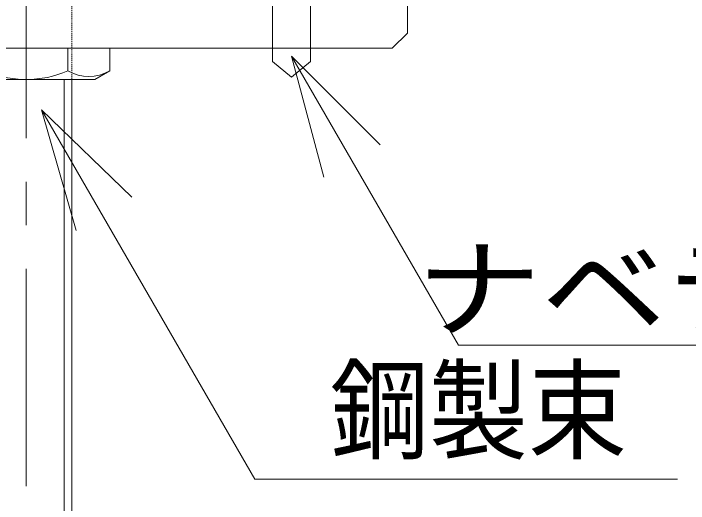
# Model space of a CAD drawing. Units: millimetres, scale not verified. Extents: x -12715 to 12220, y -3398 to 4210.
# Drawn here: x -166.9 to -78.4, y 2694.8 to 2759 of the extents above; entities that cross this region are included whole.
import ezdxf
from ezdxf.enums import TextEntityAlignment as Align

# ---------------------------------------------------------------- set-up
doc = ezdxf.new("R2010")
doc.units = ezdxf.units.MM
doc.header["$LTSCALE"] = 5.7
doc.linetypes.add('CHAIN1', pattern=[8, 5, -1, 1, -1])
doc.linetypes.add('DASHED1', pattern=[1.8, 1.2, -0.6])
for name, color, linetype, lineweight in [('0-2_文字', 4, 'Continuous', 9), ('0-4_一般', 4, 'Continuous', 9), ('0-6_ビス', 2, 'Continuous', 9), ('0-B_束', 4, 'Continuous', 9)]:
    doc.layers.add(name, color=color, linetype=linetype, lineweight=lineweight)
doc.styles.add('ＭＳ ゴシック', font='')
doc.styles.get('ＭＳ ゴシック').set_extended_font_data('MS Gothic')

# ---------------------------------------------------------------- blocks, each defined once
blk = doc.blocks.new('グループ-233-1')
at = {"layer": '0-6_ビス'}
for p, q in [((-84.8, 237.4), (-84.8, 181.4)), ((84.8, 181.4), (84.8, 237.4))]:
    blk.add_line(p, q, dxfattribs=at)
for points in [[(-158.1, 317.9), (-154.1, 319.2), (-150.1, 320.3), (-146.1, 321), (-143.1, 321.5), (-141, 321.7), (-138.9, 322), (-136.9, 322.3), (-134.8, 322.5), (-132.7, 322.8), (-130.6, 323), (-128.6, 323.3), (-126.5, 323.6), (-124.4, 323.8), (-122.3, 324.1), (-120.2, 324.4), (-118.2, 324.6), (-116.1, 324.9), (-114, 325.2), (-111.9, 325.4), (-109.9, 325.7), (-107.8, 326), (-105.7, 326.2), (-103.6, 326.5), (-101.6, 326.8), (-97.6, 327.3), (-88.2, 328.4), (-78.8, 329.4), (-69.4, 330.3), (-60, 331.1), (-50.6, 331.7), (-41.2, 332.3), (-31.8, 332.7), (-22.4, 333), (-12.9, 333.3), (-3.5, 333.4), (5.9, 333.3), (15.3, 333.2), (24.7, 333), (34.1, 332.6)], [(34.1, 332.6), (43.5, 332.2), (52.9, 331.6), (62.4, 330.9), (71.8, 330.1), (81.2, 329.2), (90.6, 328.1), (100, 327), (102.1, 326.7), (104.2, 326.4), (106.2, 326.2), (108.3, 325.9), (110.4, 325.6), (112.5, 325.4), (114.5, 325.1), (116.6, 324.8), (118.7, 324.6), (120.8, 324.3), (122.8, 324), (124.9, 323.8), (127, 323.5), (129.1, 323.2), (131.1, 323), (133.2, 322.7), (135.3, 322.4), (137.4, 322.2), (139.5, 321.9), (141.5, 321.7), (143.6, 321.4), (147.1, 320.9), (151.1, 320), (155.1, 318.9), (159.1, 317.5), (163.1, 315.8), (167, 313.8), (170.8, 311.5), (174.5, 309), (178, 306.1), (181.3, 303), (184.4, 299.7)], [(-200, 237.4), (-200, 238.3), (-200, 239.3), (-200, 240.3), (-200, 241.2), (-200, 242.2), (-200, 243.1), (-200, 244.1), (-200, 245.1), (-200, 246), (-200, 247), (-200, 248), (-200, 248.9), (-200, 249.9), (-200, 250.9), (-200, 251.8), (-200, 252.8), (-200, 253.7), (-200, 254.7), (-200, 255.7), (-200, 256.6), (-200, 257.6), (-199.9, 260.8), (-199.6, 264.9), (-199, 269.1), (-198.1, 273.2), (-196.9, 277.4), (-195.5, 281.5), (-193.7, 285.6), (-191.6, 289.5), (-189.2, 293.4), (-186.6, 297.1), (-183.7, 300.5), (-180.5, 303.8), (-177.2, 306.9), (-173.6, 309.6), (-169.9, 312.1), (-166.1, 314.3), (-162.1, 316.3), (-158.1, 317.9)], [(184.4, 299.7), (187.3, 296.2), (189.8, 292.4), (192.1, 288.6), (194.2, 284.6), (195.9, 280.5), (197.3, 276.3), (198.4, 272.2), (199.2, 268), (199.7, 263.9), (200, 259.8), (200, 257.4), (200, 256.4), (200, 255.4), (200, 254.5), (200, 253.5), (200, 252.5), (200, 251.6), (200, 250.6), (200, 249.6), (200, 248.7), (200, 247.7), (200, 246.8), (200, 245.8), (200, 244.8), (200, 243.9), (200, 242.9), (200, 241.9), (200, 241), (200, 240), (200, 239.1), (200, 238.1), (195.3, 237.4), (176.5, 237.4), (157.6, 237.4), (138.8, 237.4), (120, 237.4), (101.2, 237.4), (82.4, 237.4), (63.5, 237.4)], [(63.5, 237.4), (44.7, 237.4), (25.9, 237.4), (7.1, 237.4), (-11.8, 237.4), (-30.6, 237.4), (-49.4, 237.4), (-68.2, 237.4), (-87.1, 237.4), (-105.9, 237.4), (-124.7, 237.4), (-143.5, 237.4), (-162.4, 237.4), (-181.2, 237.4), (-200, 237.4), (-200, 237.4)]]:
    blk.add_lwpolyline(points, dxfattribs=at)
blk.add_lwpolyline([(-100, 181.4), (-100, -336.4), (0, -418.6), (100, -336.4), (100, 181.4)], close=True, dxfattribs=at)
blk = doc.blocks.new('ナベテクス4x16')
at = {"layer": '0-6_ビス'}
blk.add_blockref('グループ-233-1', (0, 0), dxfattribs=at)
blk = doc.blocks.new('グループ-449-1')
at = {"layer": '0-B_束'}
for p, q in [((-17113.5, -6785.4), (-17113.5, -9553.4)), ((-17073.5, -6785.4), (-17073.5, -9553.4))]:
    blk.add_line(p, q, dxfattribs=at)
blk = doc.blocks.new('グループ-451-1')
at = {"layer": '0-B_束'}
for p, q in [((-17752.3, -6621.4), (-17752.3, -6740)), ((-17532.9, -6621.4), (-17532.9, -6740)), ((-17094.1, -6621.4), (-17094.1, -6740)), ((-16874.7, -6621.4), (-16874.7, -6740)), ((-17752.3, -6740), (-17673.5, -6785.4)), ((-16874.7, -6740), (-16953.5, -6785.4)), ((-16953.5, -6785.4), (-17673.5, -6785.4))]:
    blk.add_line(p, q, dxfattribs=at)
for centre, radius, start, end in [((-17642.6, -6550), 219.4, 240, 300), ((-17313.5, -6233.6), 551.8, 246.5735, 293.4265), ((-16984.4, -6550), 219.4, 240, 300)]:
    blk.add_arc(centre, radius, start, end, dxfattribs=at)
blk = doc.blocks.new('グループ-455-1')
at = {"layer": '0-B_束', "color": 7, "linetype": 'DASHED1'}
blk.add_line((-17073.5, -6785.4), (-17073.5, -6121.4), dxfattribs=at)
at = {"layer": '0-B_束'}
for p in [(-15313.5, -6541.4), (-19233.5, -6621.4)]:
    blk.add_line(p, (-15393.5, -6621.4), dxfattribs=at)
blk.add_lwpolyline([(-19313.5, -6221.4), (-15313.5, -6221.4), (-15313.5, -6541.4)], dxfattribs=at)
blk.add_blockref('グループ-451-1', (0, 0), dxfattribs=at)
blk = doc.blocks.new('グループ-456-1')
at = {"layer": '0-B_束'}
for name in ['グループ-449-1', 'グループ-455-1']:
    blk.add_blockref(name, (0, 0), dxfattribs=at)

msp = doc.modelspace()

# ---------------------------------------------------------------- linework, layer by layer
at = {"layer": '0-2_文字'}
for p, q in [((-108.583, 2715.543), (-130.462, 2753.438)), ((-135.271, 2697.982), (-163.211, 2746.376)), ((-108.583, 2715.543), (33.642, 2715.543)), ((-135.271, 2697.982), (-79.842, 2697.982))]:
    msp.add_line(p, q, dxfattribs=at)
for points in [[(-126.209, 2737.563), (-130.462, 2753.438), (-118.841, 2741.817)], [(-158.681, 2730.578), (-163.211, 2746.376), (-151.389, 2734.959)]]:
    msp.add_lwpolyline(points, dxfattribs=at)
at = {"layer": '0-4_一般', "linetype": 'CHAIN1'}
msp.add_line((-165.251, 2862.364), (-165.251, 2613.364), dxfattribs=at)

# ---------------------------------------------------------------- block references
at = {"layer": '0-6_ビス', "xscale": -0.025, "yscale": 0.025}
msp.add_blockref('ナベテクス4x16', (-130.457, 2761.13), dxfattribs=at)
at = {"layer": '0-B_束', "xscale": 0.025, "yscale": 0.025}
msp.add_blockref('グループ-456-1', (267.586, 2920), dxfattribs=at)

# ---------------------------------------------------------------- texts
at = {"layer": '0-2_文字', "style": 'ＭＳ ゴシック'}
for s, height, width, p in [('ナベテクス5×16(SUS)', 10.45, 1.15, (-114.105, 2714.583)), ('鋼製束', 10.56, 0.9, (-125.397, 2698.547))]:
    msp.add_text(s, height=height, dxfattribs=dict(at, width=width)).set_placement(p, align=Align.BOTTOM_LEFT)

doc.saveas('drawing.dxf')
